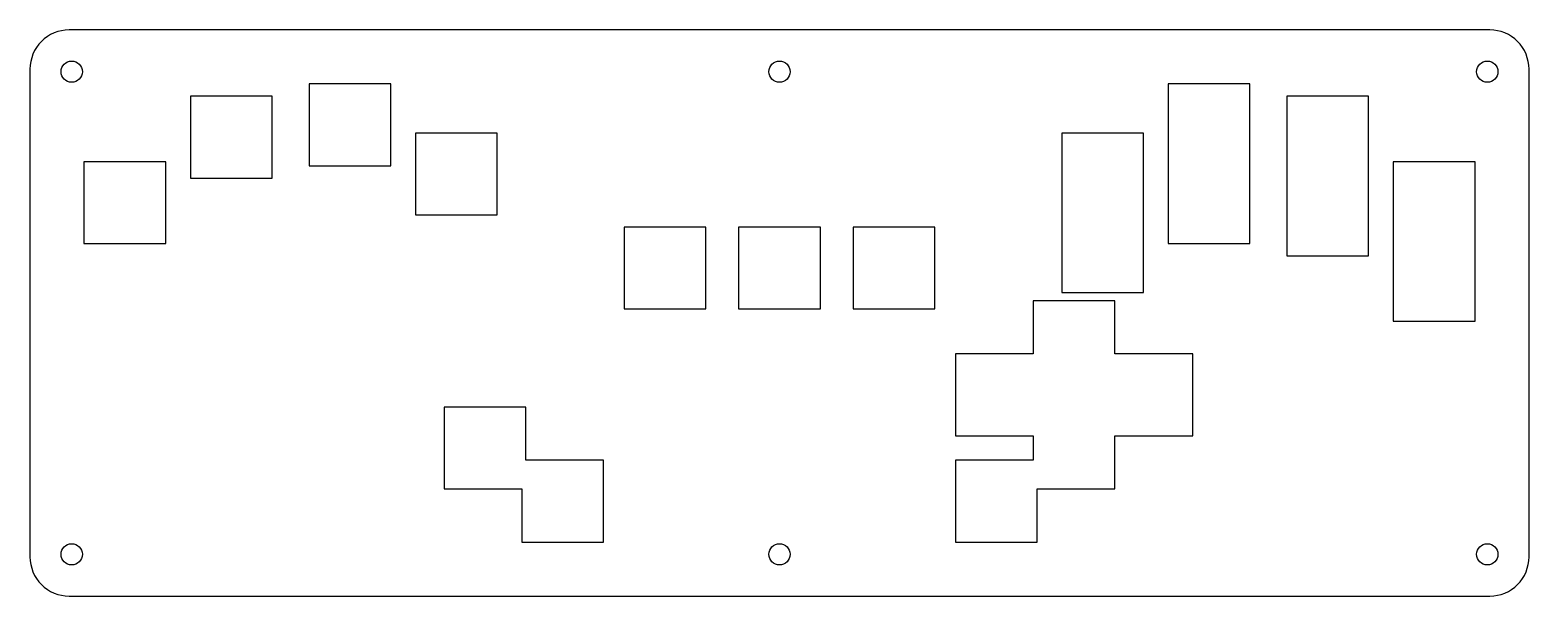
# Model space of a CAD drawing. Header units: millimetres. Extents: x -183 to 183, y -71 to 67.
import ezdxf

# ---------------------------------------------------------------- set-up
doc = ezdxf.new("R2010")
doc.units = ezdxf.units.MM
doc.layers.get('0').update_dxf_attribs({"linetype": 'CONTINUOUS'})

msp = doc.modelspace()

# ---------------------------------------------------------------- linework, layer by layer
msp.add_lwpolyline([(173.65, 67.2), (-173.65, 67.2, 0.414214), (-183.2, 57.65), (-183.2, -61.65, 0.414214), (-173.65, -71.2), (173.65, -71.2, 0.414214), (183.2, -61.65), (183.2, 57.65, 0.414214)], format="xyb", close=True)
for points in [[(-115, 34), (-95, 34), (-95, 54), (-115, 54)], [(95, 15), (115, 15), (115, 54), (95, 54)], [(-144, 31), (-124, 31), (-124, 51), (-144, 51)], [(144, 51), (124, 51), (124, 12), (144, 12)], [(-89, 22), (-69, 22), (-69, 42), (-89, 42)], [(69, 3), (89, 3), (89, 42), (69, 42)], [(-170, 15), (-150, 15), (-150, 35), (-170, 35)], [(170, 35), (150, 35), (150, -4), (170, -4)], [(-38, -1), (-18, -1), (-18, 19), (-38, 19)], [(-10, -1), (10, -1), (10, 19), (-10, 19)], [(18, -1), (38, -1), (38, 19), (18, 19)], [(43, -12), (43, -32), (62, -32), (62, -38), (43, -38), (43, -58), (63, -58), (63, -45), (82, -45), (82, -32), (101, -32), (101, -12), (82, -12), (82, 1), (62, 1), (62, -12)], [(-82, -25), (-82, -45), (-63, -45), (-63, -58), (-43, -58), (-43, -38), (-62, -38), (-62, -25)]]:
    msp.add_lwpolyline(points, close=True)
for centre in [(-173, 57), (0, 57), (173, 57), (-173, -61), (0, -61), (173, -61)]:
    msp.add_circle(centre, 2.6)

doc.saveas('drawing.dxf')
